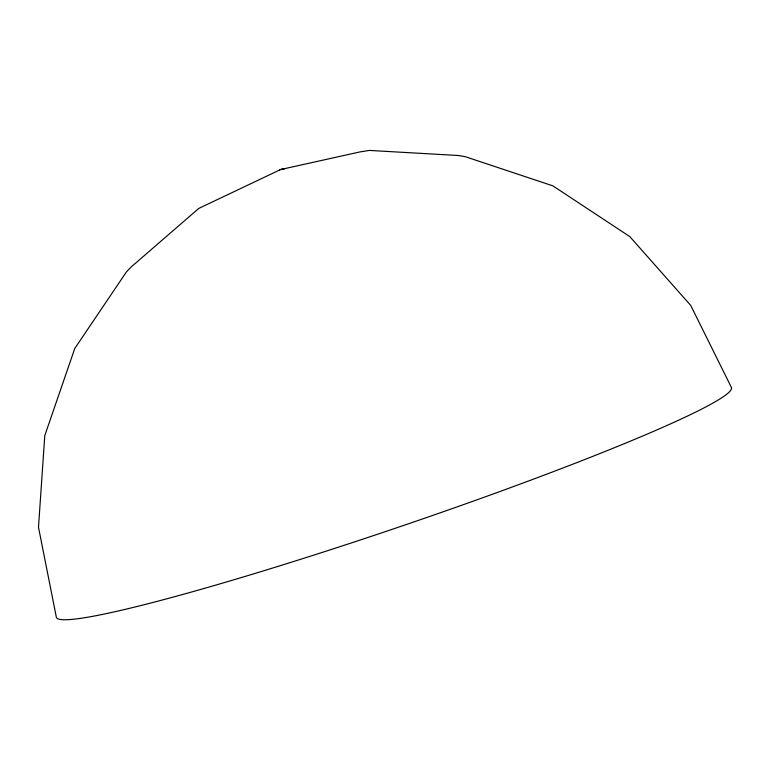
<?xml version="1.0" encoding="UTF-8"?>
<svg xmlns="http://www.w3.org/2000/svg" width="770" height="770" viewBox="0 0 770 770"><rect width="100%" height="100%" fill="white"/><g stroke="black" fill="none" stroke-linecap="round" stroke-linejoin="round"><path stroke-width="1.16" d="M284.092 168.899L279.539 169.756L284.072 168.842M279.587 170.016L198.795 208.41L131.343 266.815L126.434 271.897L74.777 348.473L44.785 435.57L38.5 527.257L56.354 617.28A356.568 24.871 -18.8 0 0 400.621 526.459A356.568 24.871 -18.8 0 0 731.5 387.647L690.719 305.421L629.793 236.592L552.879 185.859L465.215 156.666L458.574 155.521L369.311 150.419L360.071 151.902L281.676 169.304"/></g></svg>
